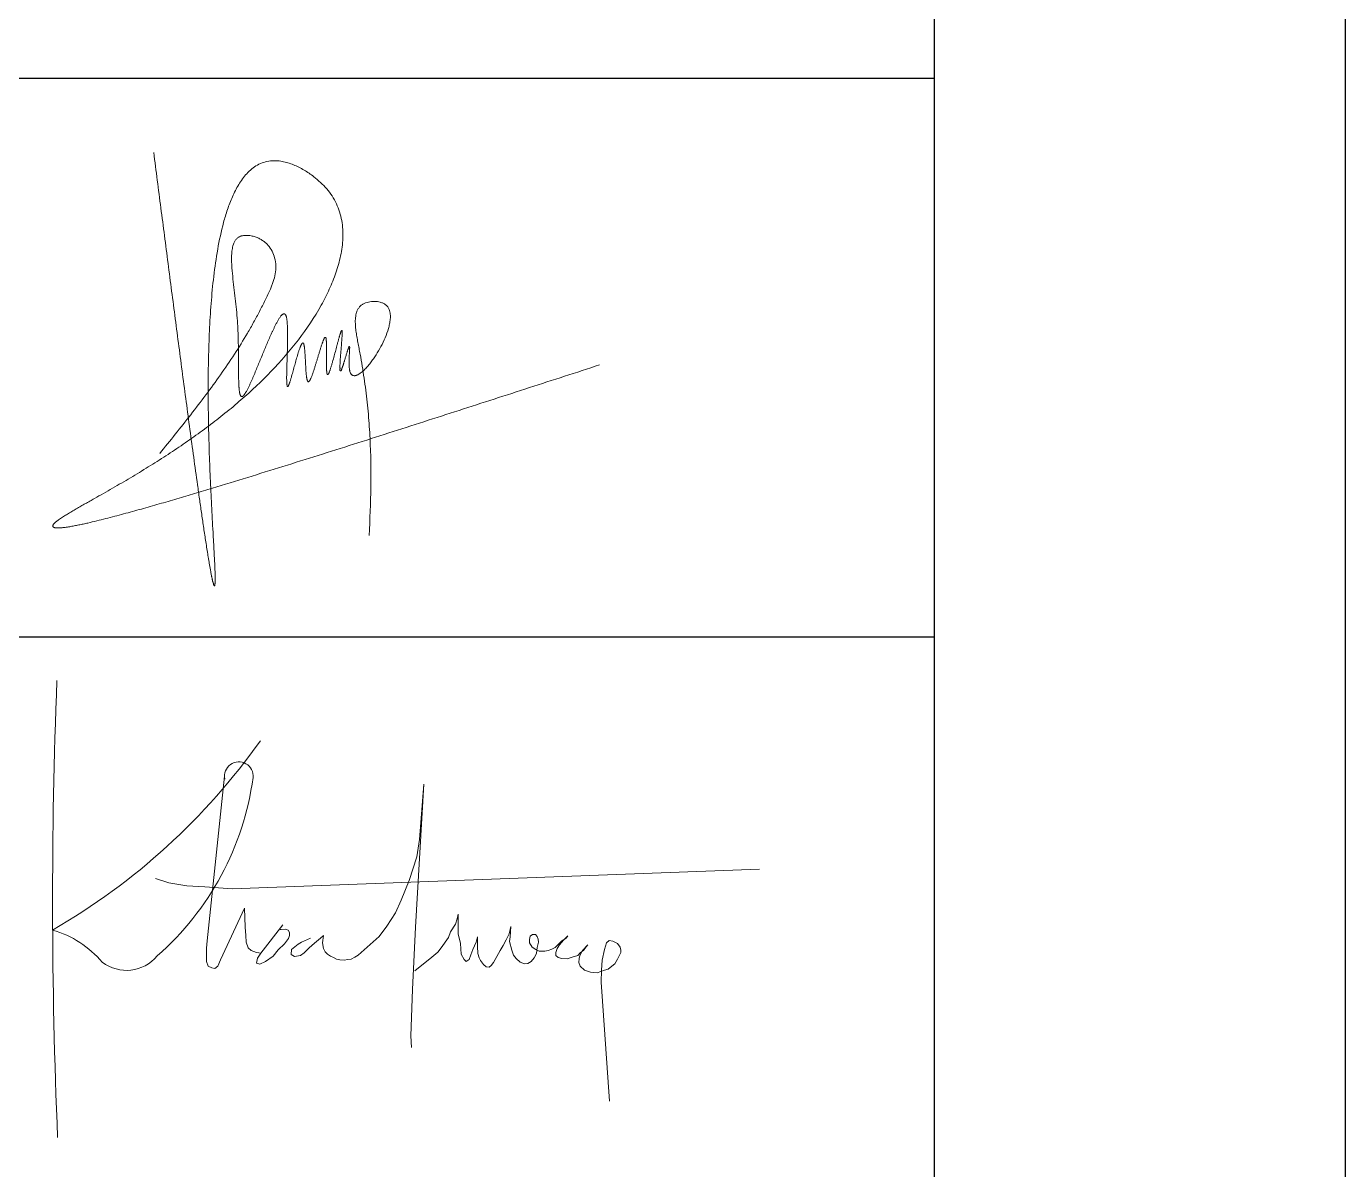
# Model space of a CAD drawing. Header units: millimetres. Extents: x 886808 to 1650903, y -1008069 to 230892.
# Drawn here: x 1071224 to 1074864, y -568958 to -565804 of the extents above; entities that cross this region are included whole.
import ezdxf

# ---------------------------------------------------------------- set-up
doc = ezdxf.new("R2010")
doc.units = ezdxf.units.MM
for name, color, linetype, lineweight in [('A-Wall', 113, 'Continuous', 30), ('co', 66, 'Continuous', 5), ('G-ANNO-TTLB', 6, 'Continuous', 18)]:
    doc.layers.add(name, color=color, linetype=linetype, lineweight=lineweight)
doc.layers.add('CUA', color=75, linetype='Continuous')
doc.layers.add('TUONG', color=1, linetype='Continuous')

msp = doc.modelspace()

# ---------------------------------------------------------------- linework, layer by layer
at = {"layer": 'A-Wall', "linetype": 'Continuous', "transparency": 33554636}
msp.add_line((1073729.1, -536979.4), (1073729.1, -582065.3), dxfattribs=at)
at = {"layer": 'co', "transparency": 33554636}
for p, q in [((1071771.2, -567872.7), (1071723.1, -568326.8)), ((1072321.1, -567894.6), (1072297.7, -568289.3)), ((1072309.4, -568047.6), (1072321.1, -567894.6)), ((1072301.6, -568095.4), (1072309.4, -568047.6)), ((1072280.1, -568160.7), (1072301.6, -568095.4)), ((1071792.5, -568183.3), (1073247.1, -568129.3)), ((1071580.5, -568154.9), (1071617.2, -568167.2)), ((1071617.2, -568167.2), (1071667.5, -568175.5)), ((1071667.5, -568175.5), (1071716.5, -568178.1)), ((1071716.5, -568178.1), (1071792.5, -568183.3)), ((1072258.7, -568215.2), (1072280.1, -568160.7)), ((1072243.1, -568250.3), (1072258.7, -568215.2)), ((1071759.6, -568379.4), (1071826.3, -568236.8)), ((1071826.3, -568236.8), (1071828.2, -568289.4)), ((1072218.7, -568286.4), (1072243.1, -568250.3)), ((1072412.9, -568266.8), (1072415.4, -568253.5)), ((1072415.4, -568253.5), (1072415.4, -568285.3)), ((1071828.2, -568289.4), (1071830, -568312)), ((1071931.7, -568282.7), (1071871.5, -568360.9)), ((1071927.6, -568295.5), (1071924.9, -568296.2)), ((1071938.9, -568295.1), (1071927.6, -568295.5)), ((1071946.8, -568298.1), (1071938.9, -568295.1)), ((1071950.5, -568304.1), (1071946.8, -568298.1)), ((1072198.2, -568315.6), (1072218.7, -568286.4)), ((1072297.7, -568289.3), (1072289.9, -568461.8)), ((1072395, -568302.5), (1072408.4, -568281.5)), ((1072408.4, -568281.5), (1072412.9, -568266.8)), ((1072415.4, -568285.3), (1072416.1, -568307.6)), ((1072556.8, -568307.6), (1072561.3, -568287.2)), ((1072561.3, -568287.2), (1072559.4, -568315.8)), ((1071723.1, -568326.8), (1071721.6, -568347.6)), ((1071830, -568312), (1071831.2, -568330.8)), ((1071831.2, -568330.8), (1071836.4, -568346.6)), ((1071919.3, -568351.9), (1071936.2, -568335.3)), ((1071936.2, -568335.3), (1071947.9, -568320.7)), ((1071947.9, -568320.7), (1071950.5, -568312.4)), ((1071950.5, -568312.4), (1071950.5, -568304.1)), ((1071983.8, -568330.6), (1071974, -568336.3)), ((1072008.4, -568319.7), (1071983.8, -568330.6)), ((1072005, -568346.1), (1072019.3, -568333.3)), ((1072019.3, -568333.3), (1072035.5, -568319.7)), ((1072035.5, -568319.7), (1072044.2, -568312.1)), ((1072044.2, -568312.1), (1072041.2, -568332.5)), ((1072041.2, -568332.5), (1072043.9, -568348.4)), ((1072140.2, -568366.9), (1072198.2, -568315.6)), ((1072368.6, -568346.3), (1072388.7, -568318.4)), ((1072388.7, -568318.4), (1072395, -568302.5)), ((1072416.1, -568307.6), (1072422.4, -568334.3)), ((1072422.4, -568334.3), (1072424.3, -568363.6)), ((1072456.2, -568351.5), (1072465.1, -568331.1)), ((1072465.1, -568331.1), (1072468.9, -568316.5)), ((1072468.9, -568316.5), (1072468.9, -568331.7)), ((1072468.9, -568331.7), (1072468.9, -568343.2)), ((1072540.2, -568340), (1072547.9, -568324.1)), ((1072547.9, -568324.1), (1072556.8, -568307.6)), ((1072559.4, -568315.8), (1072557.4, -568329.2)), ((1072557.4, -568329.2), (1072563.8, -568352.8)), ((1072614.1, -568313.9), (1072612.2, -568323.5)), ((1072612.2, -568323.5), (1072612.2, -568332.4)), ((1072612.2, -568332.4), (1072619.9, -568344.5)), ((1072621.1, -568309.5), (1072614.1, -568313.9)), ((1072628.8, -568310.1), (1072621.1, -568309.5)), ((1072633.9, -568315.2), (1072628.8, -568310.1)), ((1072636.4, -568322.2), (1072633.9, -568315.2)), ((1072633.9, -568345.8), (1072637.1, -568330.5)), ((1072637.1, -568330.5), (1072636.4, -568322.2)), ((1072692.5, -568336.8), (1072702, -568327.3)), ((1072706.5, -568325.4), (1072695, -568338.1)), ((1072702, -568327.3), (1072713.5, -568319.7)), ((1072717.9, -568313.3), (1072706.5, -568325.4)), ((1072713.5, -568319.7), (1072717.9, -568313.3)), ((1072824.9, -568333), (1072819.8, -568350.8)), ((1072831.9, -568326), (1072824.9, -568333)), ((1072842.8, -568327.9), (1072831.9, -568326)), ((1072855.5, -568334.9), (1072842.8, -568327.9)), ((1072863.1, -568344.5), (1072855.5, -568334.9)), ((1071721.6, -568347.6), (1071721.6, -568367.9)), ((1071721.6, -568367.9), (1071721.6, -568384.6)), ((1071836.4, -568346.6), (1071844.7, -568353.4)), ((1071844.7, -568353.4), (1071859, -568359.8)), ((1071859, -568359.8), (1071872.6, -568361.3)), ((1071871.5, -568360.9), (1071862, -568375.2)), ((1071884.3, -568384.6), (1071905.3, -568369.6)), ((1071905.3, -568369.6), (1071919.3, -568351.9)), ((1071955.9, -568351.4), (1071954.7, -568364.6)), ((1071954.7, -568364.6), (1071964.2, -568370.3)), ((1071974, -568336.3), (1071955.9, -568351.4)), ((1071964.2, -568370.3), (1071980.8, -568367.6)), ((1071980.8, -568367.6), (1071991, -568360.5)), ((1071991, -568360.5), (1072005, -568346.1)), ((1072043.9, -568348.4), (1072049.1, -568357.4)), ((1072049.1, -568357.4), (1072055.6, -568363.8)), ((1072055.6, -568363.8), (1072063.1, -568369.1)), ((1072063.1, -568369.1), (1072071.8, -568373.3)), ((1072120.1, -568377.4), (1072130.3, -568372.5)), ((1072130.3, -568372.5), (1072140.2, -568366.9)), ((1072296.1, -568409.7), (1072342.9, -568372.4)), ((1072342.9, -568372.4), (1072359.2, -568358.5)), ((1072359.2, -568358.5), (1072368.6, -568346.3)), ((1072424.3, -568363.6), (1072432, -568378.8)), ((1072446, -568378.8), (1072450.4, -568366.1)), ((1072450.4, -568366.1), (1072456.2, -568351.5)), ((1072468.9, -568343.2), (1072470.2, -568361.7)), ((1072470.2, -568361.7), (1072474, -568373.8)), ((1072512.9, -568387.1), (1072522.4, -568370.6)), ((1072522.4, -568370.6), (1072532, -568354)), ((1072532, -568354), (1072540.2, -568340)), ((1072563.8, -568352.8), (1072568.3, -568366.8)), ((1072568.3, -568366.8), (1072575.9, -568376.3)), ((1072619.9, -568344.5), (1072630, -568350.8)), ((1072625, -568374.4), (1072632, -568361.7)), ((1072630, -568350.8), (1072639.6, -568355.3)), ((1072632, -568361.7), (1072633.9, -568345.8)), ((1072639.6, -568355.3), (1072654.9, -568355.3)), ((1072654.9, -568355.3), (1072664.4, -568353.4)), ((1072664.4, -568353.4), (1072674, -568350.2)), ((1072674, -568350.2), (1072683.5, -568345.8)), ((1072683.5, -568345.8), (1072692.5, -568336.8)), ((1072689.3, -568348.3), (1072684.8, -568359.8)), ((1072684.8, -568359.8), (1072684.8, -568367.4)), ((1072684.8, -568367.4), (1072691.2, -568373.1)), ((1072695, -568338.1), (1072689.3, -568348.3)), ((1072716, -568376.9), (1072730.7, -568371.8)), ((1072730.7, -568371.8), (1072746, -568367.4)), ((1072746, -568367.4), (1072753, -568359.8)), ((1072751.7, -568368), (1072749.1, -568375.7)), ((1072758.7, -568353.4), (1072751.7, -568368)), ((1072753, -568359.8), (1072761.2, -568353.4)), ((1072773.3, -568338.1), (1072758.7, -568353.4)), ((1072761.2, -568353.4), (1072768.3, -568345.1)), ((1072768.3, -568345.1), (1072773.3, -568338.1)), ((1072819.8, -568350.8), (1072812.8, -568380.8)), ((1072854.9, -568378.2), (1072860, -568368.7)), ((1072860, -568368.7), (1072864.4, -568359.8)), ((1072864.4, -568352.8), (1072863.1, -568344.5)), ((1072864.4, -568359.8), (1072864.4, -568352.8)), ((1071721.6, -568384.6), (1071725.7, -568397.4)), ((1071725.7, -568397.4), (1071735.9, -568401.9)), ((1071735.9, -568401.9), (1071744.2, -568403.5)), ((1071744.2, -568403.5), (1071752.8, -568397.1)), ((1071752.8, -568397.1), (1071759.6, -568379.4)), ((1071862, -568375.2), (1071859.8, -568388.8)), ((1071859.8, -568388.8), (1071868.4, -568391.8)), ((1071868.4, -568391.8), (1071884.3, -568384.6)), ((1072071.8, -568373.3), (1072079.7, -568377.4)), ((1072079.7, -568377.4), (1072088.8, -568379.3)), ((1072088.8, -568379.3), (1072101.6, -568380.1)), ((1072101.6, -568380.1), (1072111.5, -568378.9)), ((1072111.5, -568378.9), (1072120.1, -568377.4)), ((1072432, -568378.8), (1072437.7, -568383.9)), ((1072437.7, -568383.9), (1072446, -568378.8)), ((1072474, -568373.8), (1072477.2, -568381.4)), ((1072477.2, -568381.4), (1072485.5, -568392.8)), ((1072485.5, -568392.8), (1072493.1, -568399.2)), ((1072493.1, -568399.2), (1072501.4, -568399.8)), ((1072501.4, -568399.8), (1072507.1, -568395.4)), ((1072507.1, -568395.4), (1072512.9, -568387.1)), ((1072575.9, -568376.3), (1072586.7, -568385.8)), ((1072586.7, -568385.8), (1072598.8, -568390.9)), ((1072598.8, -568390.9), (1072607.8, -568389.7)), ((1072607.8, -568389.7), (1072616.7, -568383.9)), ((1072616.7, -568383.9), (1072625, -568374.4)), ((1072691.2, -568373.1), (1072702, -568376.3)), ((1072702, -568376.3), (1072716, -568376.9)), ((1072749.1, -568375.7), (1072748.5, -568386.5)), ((1072748.5, -568386.5), (1072752.3, -568397.3)), ((1072752.3, -568397.3), (1072764.4, -568408.1)), ((1072764.4, -568408.1), (1072780.4, -568413.9)), ((1072799.5, -568415.1), (1072819.2, -568408.1)), ((1072811.6, -568408.1), (1072810.3, -568441.2)), ((1072812.8, -568380.8), (1072811.6, -568408.1)), ((1072819.2, -568408.1), (1072830, -568404.9)), ((1072830, -568404.9), (1072839.6, -568396.7)), ((1072839.6, -568396.7), (1072847.9, -568390.3)), ((1072847.9, -568390.3), (1072854.9, -568378.2)), ((1072780.4, -568413.9), (1072799.5, -568415.1)), ((1072810.3, -568441.2), (1072832.8, -568769.2)), ((1072289.9, -568461.8), (1072284.7, -568589.5)), ((1072284.7, -568589.5), (1072286.7, -568621.2))]:
    msp.add_line(p, q, dxfattribs=at)
for centre, radius, start, end in [((1086672.5, -568213.8), 15375.8, 177.7463, 182.44478), ((1070391.9, -566728.9), 1810.8, 299.9871, 324.7152), ((1071810.6, -567872.7), 39.4, 354.1456, 191.6323), ((1071057.2, -567768.2), 800, 311.3296, 352.2076), ((1071215.7, -568572.3), 286.7, 40.5233, 73.5531), ((1071500.7, -568298.1), 110.5, 232.6813, 320.147)]:
    msp.add_arc(centre, radius, start, end, dxfattribs=at)
at = {"layer": 'CUA', "color": 4, "transparency": 33554636}
for p, q in [((1061942, -565947), (1073729.1, -565947)), ((1061942, -567488.3), (1073729.1, -567488.3))]:
    msp.add_line(p, q, dxfattribs=at)
at = {"layer": 'Defpoints', "transparency": 33554636}
msp.add_lwpolyline([(1007896.1, -583200.3), (1074864.1, -583200.3), (1074864.1, -535844.4), (1007896.1, -535844.4)], close=True, dxfattribs=at)
at = {"layer": 'G-ANNO-TTLB', "lineweight": 9, "transparency": 33554636}
for points, knots in [([(1071575.8, -566152.1), (1071582.4, -566203), (1071595.5, -566305), (1071615.3, -566457.9), (1071635.2, -566610.8), (1071651.9, -566738.2), (1071665.4, -566840), (1071675.6, -566916.5), (1071686, -566992.8), (1071694.8, -567056.5), (1071702, -567107.4), (1071707.4, -567145.5), (1071712.1, -567177.3), (1071715.9, -567202.7), (1071718.8, -567221.8), (1071721.7, -567240.8), (1071724.2, -567256.7), (1071726.3, -567269.4), (1071727.9, -567278.9), (1071729.5, -567288.4), (1071731.2, -567297.9), (1071732.6, -567305.8), (1071733.8, -567312.1), (1071734.7, -567316.8), (1071735.5, -567320.7), (1071736.1, -567323.9), (1071736.6, -567326.2), (1071737.1, -567328.6), (1071737.6, -567331), (1071738.1, -567333.4), (1071738.6, -567335.3), (1071739, -567336.8), (1071739.4, -567337.9), (1071739.8, -567339), (1071740.1, -567340.1), (1071740.5, -567341.3), (1071740.7, -567342.3), (1071740.9, -567343), (1071740.9, -567343.5), (1071741, -567343.9), (1071741.1, -567344.5), (1071741.2, -567345.1), (1071741.4, -567345.7), (1071741.6, -567346.3), (1071741.9, -567346.7), (1071742.2, -567347), (1071742.4, -567347.1), (1071742.7, -567347.3), (1071743.1, -567347.4), (1071743.5, -567347.5), (1071743.9, -567347.4), (1071744.1, -567347.3), (1071744.3, -567347.2), (1071744.5, -567346.9), (1071744.7, -567346.4), (1071744.8, -567345.8), (1071744.8, -567345), (1071744.8, -567344.4), (1071744.8, -567343.9), (1071744.8, -567343.4), (1071744.8, -567342.8), (1071744.8, -567342.2), (1071744.9, -567341.3), (1071744.9, -567340.3), (1071745.1, -567338.8), (1071745.3, -567337), (1071745.4, -567334.7), (1071745.5, -567332.4), (1071745.5, -567329.9), (1071745.4, -567327.4), (1071745.4, -567324.9), (1071745.3, -567321.7), (1071745.2, -567317.8), (1071745.1, -567311.6), (1071744.8, -567303.7), (1071744.4, -567294.3), (1071743.8, -567281.7), (1071743, -567266), (1071742, -567247.2), (1071741, -567228.4), (1071739.5, -567203.3), (1071737.8, -567171.9), (1071735.8, -567134.2), (1071733.9, -567096.6), (1071732.1, -567058.9), (1071730, -567008.6), (1071727.9, -566945.8), (1071726.3, -566870.4), (1071725.8, -566795), (1071726.7, -566719.5), (1071729.2, -566644.1), (1071733.7, -566568.8), (1071740.8, -566493.7), (1071751.5, -566419), (1071764.5, -566357.5), (1071778.9, -566309.2), (1071792.3, -566274), (1071809.3, -566240.2), (1071831.4, -566209.4), (1071855.8, -566188.9), (1071879, -566178.6), (1071892.7, -566175.7), (1071901.7, -566174.8), (1071907.2, -566174.5), (1071916.7, -566174.6), (1071930.3, -566176.2), (1071946.1, -566180.2), (1071961.5, -566185.8), (1071976.4, -566192.6), (1071995.5, -566203.1), (1072015.8, -566216.9), (1072036.5, -566234.5), (1072053.6, -566252), (1072068.4, -566271.6), (1072084.3, -566300.2), (1072096.5, -566339.5), (1072099.1, -566388.6), (1072092.5, -566437.2), (1072079.2, -566484.3), (1072060.8, -566529.7), (1072028.7, -566592.9), (1071976.8, -566670.3), (1071901.3, -566757.1), (1071831.4, -566822.7), (1071772.6, -566871.8), (1071727.2, -566907), (1071680.8, -566940.8), (1071633.4, -566973.3), (1071585.2, -567004.5), (1071544.5, -567029.7), (1071511.7, -567049.4), (1071487, -567064), (1071462.1, -567078.4), (1071437.2, -567092.6), (1071416.3, -567104.4), (1071399.7, -567113.8), (1071387.2, -567120.9), (1071374.7, -567128), (1071362.2, -567135.1), (1071351.9, -567141.1), (1071343.6, -567146), (1071335.9, -567150.6), (1071328.4, -567155.2), (1071321.3, -567159.8), (1071316, -567163.4), (1071311.7, -567166.5), (1071308.3, -567169.1), (1071305.9, -567171.1), (1071303.9, -567172.9), (1071302.3, -567174.4), (1071301.2, -567175.5), (1071300.2, -567176.7), (1071299.2, -567177.9), (1071298.3, -567179.3), (1071297.7, -567180.5), (1071297.3, -567181.6), (1071297.2, -567182.2), (1071297.3, -567182.7), (1071297.3, -567183.3), (1071297.6, -567184.2), (1071298.4, -567185.3), (1071299.7, -567186.3), (1071301, -567186.7), (1071302, -567187), (1071303.1, -567187.3), (1071304.4, -567187.5), (1071306, -567187.7), (1071307.6, -567187.8), (1071309.7, -567187.9), (1071312.3, -567188), (1071315.5, -567187.9), (1071318.7, -567187.7), (1071321.9, -567187.4), (1071326.1, -567187), (1071331.4, -567186.4), (1071337.7, -567185.5), (1071344, -567184.5), (1071350.3, -567183.4), (1071358.6, -567181.8), (1071369, -567179.8), (1071381.5, -567177.1), (1071398.1, -567173.4), (1071418.7, -567168.5), (1071443.5, -567162.3), (1071468.1, -567155.9), (1071501, -567147.1), (1071541.9, -567135.8), (1071590.9, -567121.8), (1071639.9, -567107.5), (1071688.7, -567093), (1071753.8, -567073.4), (1071835, -567048.6), (1071932.4, -567018.3), (1072029.7, -566987.8), (1072126.9, -566957), (1072256.4, -566915.6), (1072418.1, -566863.6), (1072612.1, -566800.9), (1072741.4, -566759), (1072806.1, -566738)], [0, 0, 0, 0, 1.008032, 2.016064, 3.024096, 4.032127, 4.536143, 5.040159, 5.544175, 6.048191, 6.300199, 6.552207, 6.804215, 6.930219, 7.056223, 7.182227, 7.308231, 7.371233, 7.434235, 7.497237, 7.560239, 7.623241, 7.654742, 7.686243, 7.717744, 7.733494, 7.749245, 7.764995, 7.780746, 7.796496, 7.812247, 7.820122, 7.827997, 7.835873, 7.843748, 7.851623, 7.859498, 7.863436, 7.865405, 7.867374, 7.871311, 7.875249, 7.879186, 7.883124, 7.887062, 7.889031, 7.890999, 7.892968, 7.894937, 7.898875, 7.900843, 7.902812, 7.904781, 7.90675, 7.910687, 7.914625, 7.918563, 7.9225, 7.924469, 7.926438, 7.930376, 7.934313, 7.938251, 7.946126, 7.954001, 7.969752, 7.985502, 8.001253, 8.017003, 8.032754, 8.048504, 8.064255, 8.095078, 8.125902, 8.187549, 8.249197, 8.310844, 8.434139, 8.557433, 8.680728, 8.804022, 9.050612, 9.297201, 9.54379, 9.790379, 10.036968, 10.530147, 11.023325, 11.516504, 12.009682, 12.50286, 12.996039, 13.489217, 13.982396, 14.475574, 14.722163, 14.968752, 15.215342, 15.461931, 15.70852, 15.831815, 15.955109, 15.981789, 16.008468, 16.061827, 16.168545, 16.275263, 16.381981, 16.488699, 16.595417, 16.808853, 16.968639, 17.128424, 17.28821, 17.447996, 17.767568, 18.08714, 18.406711, 18.726283, 19.045855, 19.365426, 20.116469, 20.867512, 21.618554, 21.994075, 22.369597, 22.745118, 23.120639, 23.49616, 23.871682, 24.059442, 24.247203, 24.434964, 24.622724, 24.810485, 24.904365, 24.998245, 25.092126, 25.186006, 25.279886, 25.326827, 25.373767, 25.457087, 25.498748, 25.540408, 25.582069, 25.602899, 25.623729, 25.644559, 25.654974, 25.665389, 25.675805, 25.68622, 25.696635, 25.70705, 25.712257, 25.717465, 25.720069, 25.722672, 25.72788, 25.738295, 25.74871, 25.759125, 25.764333, 25.76954, 25.779955, 25.790371, 25.800786, 25.811201, 25.832031, 25.852861, 25.873691, 25.894522, 25.915352, 25.957012, 25.998673, 26.040333, 26.081993, 26.123654, 26.206974, 26.290295, 26.373616, 26.540258, 26.706899, 26.873541, 27.040182, 27.373465, 27.706748, 28.040031, 28.373315, 28.706598, 29.373164, 30.03973, 30.706296, 31.372862, 32.039429, 33.372561, 34.705693, 36.038826, 36.038826, 36.038826, 36.038826]), ([(1071592.2, -566982.6), (1071621, -566947), (1071678.4, -566875.9), (1071747.3, -566784.6), (1071798.7, -566708.9), (1071828.8, -566660.3), (1071851.6, -566620.6), (1071867.8, -566590.4), (1071880.7, -566564.9), (1071890.6, -566544.3), (1071896.1, -566532.2), (1071899.8, -566523.6), (1071902.5, -566516.7), (1071907, -566504.6), (1071911.8, -566486.7), (1071913.6, -566464.4), (1071910.3, -566443.2), (1071902.8, -566423.9), (1071893.5, -566410.1), (1071884.3, -566400.7), (1071876.4, -566394.6), (1071867.8, -566389.7), (1071858.1, -566385.5), (1071847.2, -566382.3), (1071837.3, -566380.7), (1071829.3, -566380.5), (1071823.3, -566380.9), (1071818.4, -566382), (1071814.6, -566383.3), (1071810.5, -566385.3), (1071805.4, -566388.9), (1071800.4, -566394.8), (1071796.8, -566401.7), (1071793.5, -566411.5), (1071791.3, -566424.2), (1071790.4, -566439.6), (1071790.7, -566455.1), (1071791.9, -566475.7), (1071794.4, -566501.3), (1071798, -566532), (1071801.6, -566562.6), (1071804.8, -566593.3), (1071807.1, -566622.7), (1071808.5, -566650.8), (1071809.2, -566677.5), (1071809.5, -566699.7), (1071809.6, -566717.5), (1071809.6, -566730.8), (1071809.7, -566744.2), (1071809.8, -566757.5), (1071809.9, -566770.9), (1071810.2, -566782), (1071810.5, -566790.9), (1071810.8, -566796.4), (1071811.1, -566800.8), (1071811.4, -566804.2), (1071811.7, -566807.5), (1071812.2, -566810.8), (1071812.6, -566813.5), (1071813, -566815.7), (1071813.4, -566817.4), (1071813.8, -566819), (1071814.2, -566820.3), (1071814.6, -566821.3), (1071815.1, -566822.4), (1071815.7, -566823.6), (1071816.7, -566824.7), (1071817.6, -566825.3), (1071818.4, -566825.6), (1071819.2, -566825.6), (1071820.1, -566825.4), (1071820.9, -566825), (1071821.8, -566824.4), (1071822.7, -566823.7), (1071823.4, -566822.9), (1071824.2, -566822.1), (1071825.1, -566821), (1071826.2, -566819.6), (1071827.2, -566818), (1071828.7, -566815.7), (1071830.4, -566812.8), (1071832.4, -566809.3), (1071834.3, -566805.7), (1071836.1, -566802.1), (1071838.5, -566797.2), (1071841.4, -566791.1), (1071844.7, -566783.7), (1071848, -566776.3), (1071851.2, -566768.8), (1071855.5, -566758.9), (1071860.7, -566746.4), (1071866.8, -566731.4), (1071873, -566716.3), (1071879.2, -566701.3), (1071885.4, -566686.3), (1071891.7, -566671.4), (1071897.1, -566659), (1071901.6, -566649.1), (1071905, -566641.8), (1071908.5, -566634.4), (1071912.1, -566627.2), (1071915.3, -566621.2), (1071917.9, -566616.5), (1071920, -566613), (1071922.1, -566609.5), (1071924.4, -566606.2), (1071926.5, -566603.5), (1071928.2, -566601.4), (1071929.6, -566600), (1071930.9, -566598.9), (1071932.1, -566598.1), (1071933, -566597.6), (1071933.8, -566597.3), (1071934.4, -566597.1), (1071934.9, -566597), (1071935.4, -566597), (1071936.1, -566597.1), (1071937, -566597.4), (1071937.9, -566597.9), (1071938.6, -566598.6), (1071939.3, -566599.4), (1071939.8, -566600.2), (1071940.2, -566601.2), (1071940.8, -566602.4), (1071941.3, -566603.9), (1071941.7, -566605.5), (1071942.2, -566607.6), (1071942.7, -566610.1), (1071943.2, -566613.3), (1071943.7, -566617.4), (1071944.2, -566622.6), (1071944.6, -566628.9), (1071944.9, -566635.2), (1071945.1, -566641.4), (1071945.2, -566647.7), (1071945.3, -566656.1), (1071945.2, -566666.5), (1071944.9, -566683.3), (1071944.5, -566700), (1071943.9, -566716.8), (1071943.5, -566729.3), (1071943.2, -566739.8), (1071943, -566748.1), (1071942.8, -566754.4), (1071942.7, -566760.7), (1071942.6, -566767), (1071942.5, -566773.3), (1071942.6, -566778.5), (1071942.6, -566782.1), (1071942.7, -566784.3), (1071942.7, -566785.8), (1071942.8, -566787.4), (1071942.9, -566788.7), (1071943, -566789.7), (1071943.1, -566790.7), (1071943.3, -566791.7), (1071943.4, -566792.7), (1071943.5, -566793.4), (1071943.6, -566793.9), (1071943.6, -566794.4), (1071943.7, -566794.8), (1071943.7, -566795.4), (1071943.8, -566796.1), (1071944.1, -566796.9), (1071944.6, -566797.4), (1071945.2, -566797.6), (1071945.7, -566797.6), (1071946, -566797.6), (1071946.2, -566797.5), (1071946.5, -566797.3), (1071946.8, -566797.1), (1071947, -566796.8), (1071947.3, -566796.3), (1071947.5, -566795.8), (1071947.7, -566795.2), (1071947.9, -566794.6), (1071948.1, -566794), (1071948.5, -566793.2), (1071948.8, -566792.4), (1071949.1, -566791.6), (1071949.5, -566790.7), (1071949.9, -566789.8), (1071950.4, -566788.6), (1071950.9, -566787.1), (1071951.7, -566784.5), (1071952.7, -566781.3), (1071953.9, -566777.4), (1071955, -566773.6), (1071956.5, -566768.5), (1071958.3, -566762), (1071960.4, -566754.3), (1071962.6, -566746.5), (1071964.7, -566738.8), (1071966.8, -566731), (1071969, -566723.3), (1071971.2, -566715.6), (1071973.1, -566709.2), (1071974.7, -566704.1), (1071975.9, -566700.3), (1071977.2, -566696.4), (1071978.5, -566692.6), (1071979.7, -566689.4), (1071980.7, -566687), (1071981.5, -566685.3), (1071982.3, -566683.8), (1071982.8, -566682.5), (1071983.2, -566681.8), (1071983.5, -566681.1), (1071983.8, -566680.4), (1071984.2, -566679.6), (1071984.6, -566678.9), (1071985.1, -566678.4), (1071985.5, -566678.1), (1071985.9, -566677.8), (1071986.5, -566677.6), (1071987.4, -566677.5), (1071988.4, -566677.8), (1071989.1, -566678.4), (1071989.5, -566679.4), (1071989.8, -566680.4), (1071990, -566681.6), (1071990.2, -566682.6), (1071990.4, -566683.5), (1071990.7, -566684.6), (1071990.9, -566686), (1071991.3, -566687.7), (1071991.6, -566689.9), (1071992, -566692.8), (1071992.3, -566696.3), (1071992.6, -566699.8), (1071992.9, -566703.2), (1071993.1, -566706.7), (1071993.4, -566711.3), (1071993.7, -566717.1), (1071994.1, -566724.1), (1071994.5, -566731), (1071994.8, -566738), (1071995.2, -566744.9), (1071995.6, -566751.9), (1071996.1, -566757.7), (1071996.4, -566762.3), (1071996.8, -566765.7), (1071997.2, -566769.2), (1071997.6, -566772.1), (1071998, -566774.4), (1071998.3, -566776.1), (1071998.6, -566777.7), (1071998.9, -566779.1), (1071999.2, -566780.2), (1071999.5, -566781.1), (1071999.9, -566782), (1072000.3, -566782.9), (1072000.7, -566783.6), (1072001.1, -566784), (1072001.4, -566784.3), (1072001.7, -566784.4), (1072001.9, -566784.5), (1072002.2, -566784.5), (1072002.5, -566784.5), (1072003, -566784.3), (1072003.7, -566784), (1072004.8, -566783.1), (1072005.8, -566782), (1072006.6, -566780.8), (1072007.1, -566779.8), (1072007.4, -566778.9), (1072007.8, -566778), (1072008.4, -566776.8), (1072009.5, -566774.5), (1072010.9, -566771.2), (1072012.5, -566767.3), (1072014, -566763.3), (1072015.3, -566759.2), (1072016.7, -566755.2), (1072018.1, -566751.2), (1072019.8, -566745.8), (1072021.9, -566739), (1072024.4, -566730.9), (1072026.9, -566722.7), (1072029.3, -566714.5), (1072031.8, -566706.4), (1072033.9, -566699.6), (1072035.6, -566694.2), (1072036.8, -566690.1), (1072038.2, -566686.1), (1072039.5, -566682), (1072040.6, -566678.6), (1072041.5, -566676), (1072042.3, -566674), (1072043.2, -566672.1), (1072043.9, -566670.5), (1072044.4, -566669.2), (1072044.8, -566668.2), (1072045.2, -566667.3), (1072045.4, -566666.6), (1072045.7, -566665.9), (1072046, -566665.1), (1072046.4, -566664.1), (1072047, -566663.2), (1072048.1, -566662.2), (1072049.8, -566661.8), (1072050.7, -566662.6), (1072051.1, -566663.6), (1072051.2, -566664.7), (1072051.3, -566665.5), (1072051.4, -566666.2), (1072051.4, -566666.8), (1072051.5, -566667.6), (1072051.7, -566668.8), (1072051.9, -566670.5), (1072052.1, -566672.3), (1072052.2, -566674.1), (1072052.3, -566675.7), (1072052.4, -566677.3), (1072052.5, -566679.6), (1072052.6, -566682.5), (1072052.6, -566685.8), (1072052.6, -566689.2), (1072052.7, -566693.6), (1072052.7, -566699.1), (1072052.6, -566705.8), (1072052.6, -566712.5), (1072052.5, -566719.1), (1072052.5, -566725.8), (1072052.4, -566732.5), (1072052.4, -566738), (1072052.5, -566742.4), (1072052.6, -566745.8), (1072052.7, -566749.3), (1072052.8, -566752.1), (1072052.9, -566754.2), (1072053, -566755.8), (1072053.2, -566757.3), (1072053.3, -566758.6), (1072053.5, -566759.7), (1072053.6, -566760.6), (1072053.7, -566761.4), (1072053.9, -566762.1), (1072054, -566762.8), (1072054.2, -566763.6), (1072054.5, -566764.3), (1072054.7, -566764.7), (1072054.9, -566764.9), (1072055.1, -566765), (1072055.3, -566765), (1072055.6, -566764.9), (1072056, -566764.8), (1072056.5, -566764.5), (1072057.4, -566763.7), (1072058.3, -566762.5), (1072058.9, -566761.3), (1072059.3, -566760.3), (1072059.5, -566759.5), (1072059.8, -566758.7), (1072060.1, -566757.7), (1072060.8, -566755.9), (1072061.7, -566753.7), (1072062.6, -566751.3), (1072063.5, -566748.7), (1072064.6, -566745.4), (1072065.7, -566741.4), (1072066.9, -566737.5), (1072068.1, -566733.5), (1072069.6, -566728.2), (1072071.4, -566721.5), (1072073.6, -566713.5), (1072075.8, -566705.5), (1072077.9, -566697.5), (1072080, -566689.5), (1072081.8, -566682.8), (1072083.2, -566677.5), (1072084.3, -566673.5), (1072085.4, -566669.5), (1072086.5, -566665.5), (1072087.4, -566662.1), (1072088.1, -566659.4), (1072088.7, -566657.4), (1072089.2, -566655.8), (1072089.7, -566654.5), (1072090.2, -566653.3), (1072090.8, -566651.7), (1072091.5, -566649.8), (1072091.9, -566648), (1072092.2, -566646.5), (1072092.4, -566645.6), (1072092.6, -566645), (1072092.9, -566644.5), (1072093.2, -566644.1), (1072093.5, -566643.8), (1072093.8, -566643.6), (1072094.1, -566643.5), (1072094.6, -566643.3), (1072095.1, -566643.3), (1072095.4, -566643.4), (1072095.6, -566643.8), (1072095.8, -566644.2), (1072095.8, -566644.8), (1072095.7, -566645.7), (1072095.6, -566646.6), (1072095.5, -566647.5), (1072095.4, -566648.4), (1072095.4, -566649.3), (1072095.4, -566650.4), (1072095.4, -566651.4), (1072095.4, -566652.7), (1072095.5, -566653.9), (1072095.5, -566655.2), (1072095.5, -566656.4), (1072095.4, -566658.1), (1072095.3, -566660.7), (1072095, -566663.9), (1072094.7, -566667.6), (1072094.5, -566671.2), (1072094.1, -566676), (1072093.7, -566681.9), (1072092.9, -566691.5), (1072092.1, -566701.1), (1072091.4, -566710.6), (1072090.8, -566717.8), (1072090.5, -566723.8), (1072090.2, -566728.5), (1072090, -566732.2), (1072089.7, -566735.9), (1072089.6, -566738.9), (1072089.5, -566741.3), (1072089.6, -566743), (1072089.6, -566744.6), (1072089.7, -566746.3), (1072089.8, -566747.8), (1072089.7, -566749.1), (1072089.7, -566749.9), (1072089.6, -566750.7), (1072089.6, -566751.4), (1072089.5, -566752.4), (1072089.6, -566753.4), (1072089.8, -566754.1), (1072090.1, -566754.5), (1072090.5, -566754.7), (1072091.3, -566754.7), (1072092.1, -566754.5), (1072092.6, -566754.1), (1072093, -566753.8), (1072093.4, -566753.2), (1072093.8, -566752.3), (1072094, -566751.4), (1072094.2, -566750.5), (1072094.4, -566749.9), (1072094.5, -566749.2), (1072094.7, -566748.5), (1072095, -566747.6), (1072095.4, -566746.4), (1072095.9, -566745), (1072096.6, -566743.4), (1072097.2, -566741.8), (1072097.9, -566740.2), (1072098.5, -566738.5), (1072099.1, -566736.6), (1072099.7, -566734.5), (1072100.3, -566732.3), (1072101, -566730), (1072101.9, -566727.1), (1072103, -566723.4), (1072104.4, -566719), (1072105.7, -566714.6), (1072107, -566710.2), (1072108.2, -566706.4), (1072109.1, -566703.3), (1072109.8, -566701), (1072110.5, -566698.9), (1072111.2, -566696.9), (1072111.7, -566695.4), (1072112.2, -566694.1), (1072112.6, -566693), (1072113, -566691.8), (1072113.4, -566690.7), (1072113.7, -566689.6), (1072114, -566688.8), (1072114.3, -566688.1), (1072114.5, -566687.4), (1072114.8, -566687.1), (1072115, -566686.9), (1072115.1, -566686.8), (1072115.2, -566686.8), (1072115.3, -566686.9), (1072115.4, -566686.9), (1072115.6, -566687.1), (1072115.7, -566687.4), (1072116, -566687.9), (1072116.3, -566688.8), (1072116.4, -566689.8), (1072116.5, -566691), (1072116.4, -566692.1), (1072116.2, -566693), (1072116.1, -566693.8), (1072116.1, -566694.5), (1072116, -566695.4), (1072115.9, -566697), (1072115.8, -566698.9), (1072115.8, -566701.3), (1072115.7, -566704.4), (1072115.5, -566708.2), (1072115.2, -566712.6), (1072115, -566717), (1072114.9, -566721.5), (1072114.8, -566725.9), (1072114.7, -566730.3), (1072114.7, -566736.2), (1072115, -566742.1), (1072115.5, -566748), (1072116, -566751.7), (1072116.7, -566754.6), (1072117.4, -566757.4), (1072118.5, -566760.2), (1072120, -566762.8), (1072121.4, -566764.5), (1072122.8, -566765.8), (1072124.1, -566766.5), (1072125.4, -566767.2), (1072127.2, -566767.7), (1072129.5, -566767.9), (1072131.7, -566767.7), (1072133.7, -566767.3), (1072135.5, -566766.7), (1072137.5, -566765.9), (1072140.1, -566764.7), (1072142.9, -566763), (1072146.7, -566760.5), (1072151, -566757), (1072157.7, -566751), (1072165.3, -566742.8), (1072173.8, -566732.5), (1072181.8, -566721.7), (1072191.7, -566706.8), (1072203, -566687.5), (1072214.6, -566663.3), (1072222.3, -566642.3), (1072226.7, -566625), (1072228.7, -566611.7), (1072228.9, -566598.2), (1072226.8, -566588), (1072223.7, -566581.4), (1072221.4, -566578), (1072218.8, -566574.8), (1072215.6, -566572.1), (1072212.2, -566569.8), (1072207.3, -566567.3), (1072200.9, -566565), (1072192.8, -566563.4), (1072184.5, -566562.8), (1072176.3, -566563.1), (1072168.2, -566564.4), (1072160.4, -566566.6), (1072153, -566570), (1072146.4, -566574.8), (1072141, -566581), (1072137.1, -566588.1), (1072134.4, -566595.8), (1072132.8, -566603.7), (1072131.8, -566614.5), (1072132, -566628), (1072133.6, -566644.1), (1072136.1, -566660.1), (1072139.1, -566676.2), (1072142.2, -566692.4), (1072146.3, -566714.3), (1072153, -566752.8), (1072161.1, -566807.9), (1072168.4, -566874.4), (1072174.6, -566963.3), (1072175.9, -567074.8), (1072172.3, -567163.9), (1072170.5, -567208.5)], [0, 0, 0, 0, 0.896928, 1.793857, 2.242321, 2.690785, 2.915017, 3.139249, 3.363482, 3.475598, 3.587714, 3.623948, 3.660183, 3.732652, 3.87759, 4.022529, 4.167467, 4.296661, 4.425855, 4.490452, 4.555049, 4.619646, 4.684243, 4.762728, 4.841213, 4.880455, 4.919697, 4.95894, 4.978561, 4.998182, 5.048668, 5.099154, 5.14964, 5.200127, 5.301099, 5.402071, 5.503043, 5.604015, 5.805959, 6.007904, 6.209848, 6.411792, 6.613737, 6.788186, 6.962635, 7.137085, 7.224309, 7.311534, 7.398759, 7.485983, 7.573208, 7.660433, 7.704045, 7.747657, 7.769463, 7.79127, 7.813076, 7.834882, 7.856688, 7.867591, 7.878494, 7.889397, 7.9003, 7.905752, 7.911204, 7.922107, 7.93301, 7.938461, 7.943913, 7.949364, 7.954816, 7.960267, 7.965719, 7.976622, 7.982074, 7.987525, 7.998428, 8.009331, 8.022597, 8.035864, 8.062396, 8.088928, 8.11546, 8.141992, 8.168525, 8.221589, 8.274653, 8.327718, 8.380782, 8.433847, 8.539975, 8.646104, 8.752233, 8.858362, 8.964491, 9.070619, 9.176748, 9.229812, 9.282877, 9.335941, 9.389006, 9.44207, 9.468602, 9.495134, 9.521667, 9.548199, 9.574731, 9.587997, 9.601263, 9.614529, 9.621162, 9.627795, 9.634429, 9.637745, 9.641062, 9.644378, 9.647695, 9.654328, 9.660961, 9.667594, 9.674227, 9.68086, 9.687493, 9.694126, 9.707392, 9.717655, 9.727918, 9.748444, 9.76897, 9.789496, 9.830547, 9.871599, 9.912651, 9.953703, 9.994755, 10.035806, 10.11791, 10.200013, 10.364221, 10.446324, 10.528428, 10.610531, 10.651583, 10.692635, 10.733687, 10.774738, 10.81579, 10.856842, 10.877368, 10.887631, 10.897894, 10.908157, 10.91842, 10.923551, 10.928682, 10.938945, 10.944077, 10.949208, 10.951774, 10.95434, 10.956906, 10.959471, 10.964603, 10.969734, 10.974866, 10.979997, 10.982563, 10.983846, 10.985129, 10.987694, 10.99026, 10.992826, 10.995392, 11.000523, 11.003089, 11.005655, 11.010786, 11.015918, 11.021049, 11.027611, 11.034173, 11.040736, 11.047298, 11.060422, 11.073546, 11.099795, 11.126044, 11.152293, 11.178542, 11.231039, 11.283537, 11.336034, 11.388532, 11.441029, 11.493527, 11.546024, 11.598522, 11.62477, 11.651019, 11.677268, 11.703517, 11.729765, 11.74289, 11.756014, 11.769139, 11.775701, 11.782263, 11.785544, 11.788825, 11.795387, 11.801949, 11.805231, 11.808512, 11.811793, 11.815074, 11.821636, 11.828198, 11.83476, 11.841323, 11.847885, 11.854447, 11.861009, 11.866699, 11.872388, 11.883767, 11.895147, 11.906526, 11.929284, 11.952042, 11.9748, 11.997559, 12.020317, 12.043075, 12.088592, 12.134108, 12.179625, 12.225141, 12.270658, 12.316174, 12.361691, 12.384449, 12.407207, 12.429966, 12.452724, 12.464103, 12.475482, 12.486861, 12.49824, 12.50393, 12.50962, 12.515309, 12.520999, 12.526688, 12.529533, 12.532378, 12.535223, 12.536645, 12.538067, 12.540912, 12.543757, 12.549447, 12.555136, 12.566515, 12.577894, 12.583584, 12.589274, 12.596235, 12.603196, 12.617118, 12.644962, 12.672807, 12.700651, 12.728495, 12.75634, 12.784184, 12.812028, 12.867717, 12.923406, 12.979095, 13.034783, 13.090472, 13.146161, 13.174005, 13.20185, 13.229694, 13.257538, 13.285383, 13.299305, 13.313227, 13.327149, 13.341072, 13.348033, 13.354994, 13.361955, 13.365435, 13.368916, 13.375877, 13.382838, 13.389799, 13.39676, 13.410682, 13.417644, 13.424605, 13.431566, 13.435046, 13.438527, 13.442007, 13.445488, 13.452449, 13.466371, 13.480293, 13.491199, 13.502104, 13.51301, 13.523915, 13.545726, 13.567537, 13.589348, 13.611159, 13.65478, 13.698402, 13.742024, 13.785646, 13.829268, 13.872889, 13.916511, 13.938322, 13.960133, 13.981944, 14.003755, 14.01466, 14.025566, 14.036471, 14.047376, 14.052829, 14.058282, 14.063735, 14.066461, 14.069187, 14.07464, 14.080093, 14.082819, 14.085545, 14.086909, 14.088272, 14.090998, 14.093725, 14.096451, 14.101904, 14.112809, 14.123715, 14.129167, 14.13462, 14.140073, 14.145525, 14.156431, 14.178242, 14.191793, 14.205344, 14.232446, 14.259548, 14.28665, 14.313752, 14.340854, 14.395059, 14.449263, 14.503467, 14.557671, 14.611875, 14.66608, 14.693182, 14.720284, 14.747386, 14.774488, 14.80159, 14.815141, 14.828692, 14.842243, 14.849019, 14.855794, 14.869345, 14.882897, 14.896448, 14.903223, 14.909999, 14.913386, 14.916774, 14.920162, 14.92355, 14.925244, 14.926937, 14.930325, 14.933713, 14.937101, 14.940489, 14.943876, 14.947264, 14.950652, 14.957427, 14.960815, 14.964203, 14.970978, 14.977754, 14.984529, 14.991305, 15.004856, 15.011632, 15.018407, 15.031958, 15.045509, 15.069049, 15.092589, 15.116129, 15.139669, 15.186749, 15.233829, 15.327989, 15.375069, 15.422149, 15.469229, 15.492769, 15.516309, 15.53985, 15.56339, 15.57516, 15.58693, 15.5987, 15.61047, 15.62224, 15.628125, 15.63401, 15.636952, 15.639895, 15.64578, 15.651665, 15.65755, 15.660492, 15.663435, 15.66932, 15.675205, 15.678147, 15.68109, 15.686975, 15.69286, 15.698745, 15.70463, 15.707572, 15.710515, 15.7164, 15.722285, 15.72817, 15.73994, 15.75171, 15.76348, 15.77525, 15.78702, 15.79879, 15.813925, 15.829061, 15.844196, 15.859332, 15.889603, 15.919874, 15.950145, 15.980417, 16.010688, 16.025823, 16.040959, 16.056094, 16.07123, 16.086366, 16.093933, 16.101501, 16.109069, 16.116637, 16.120421, 16.124205, 16.127988, 16.131772, 16.135556, 16.137448, 16.13934, 16.141232, 16.142178, 16.143124, 16.145016, 16.146908, 16.150692, 16.154476, 16.162043, 16.169611, 16.177179, 16.184747, 16.188531, 16.192315, 16.199882, 16.20745, 16.222586, 16.237721, 16.252857, 16.283128, 16.312072, 16.341017, 16.369961, 16.398905, 16.427849, 16.456794, 16.514682, 16.543627, 16.572571, 16.587043, 16.601515, 16.630459, 16.644932, 16.659404, 16.673876, 16.681112, 16.688348, 16.70282, 16.717292, 16.731764, 16.746237, 16.75719, 16.768144, 16.790051, 16.811958, 16.833865, 16.87768, 16.921494, 17.009123, 17.096751, 17.18438, 17.272009, 17.447266, 17.622524, 17.797781, 17.88541, 17.973039, 18.060667, 18.148296, 18.17517, 18.202044, 18.228918, 18.255791, 18.282665, 18.309539, 18.363287, 18.417034, 18.470782, 18.52453, 18.578277, 18.631179, 18.684081, 18.736983, 18.789884, 18.842786, 18.895688, 18.948589, 19.001491, 19.107295, 19.213098, 19.318902, 19.424705, 19.533997, 19.643288, 19.861871, 20.299037, 20.736204, 21.17337, 22.047702, 22.922035, 22.922035, 22.922035, 22.922035])]:
    msp.add_open_spline(points, degree=3, knots=knots, dxfattribs=at)
at = {"layer": 'TUONG', "transparency": 33554636}
msp.add_line((1073729.1, -536979.4), (1073729.1, -582065.3), dxfattribs=at)

doc.saveas('drawing.dxf')
